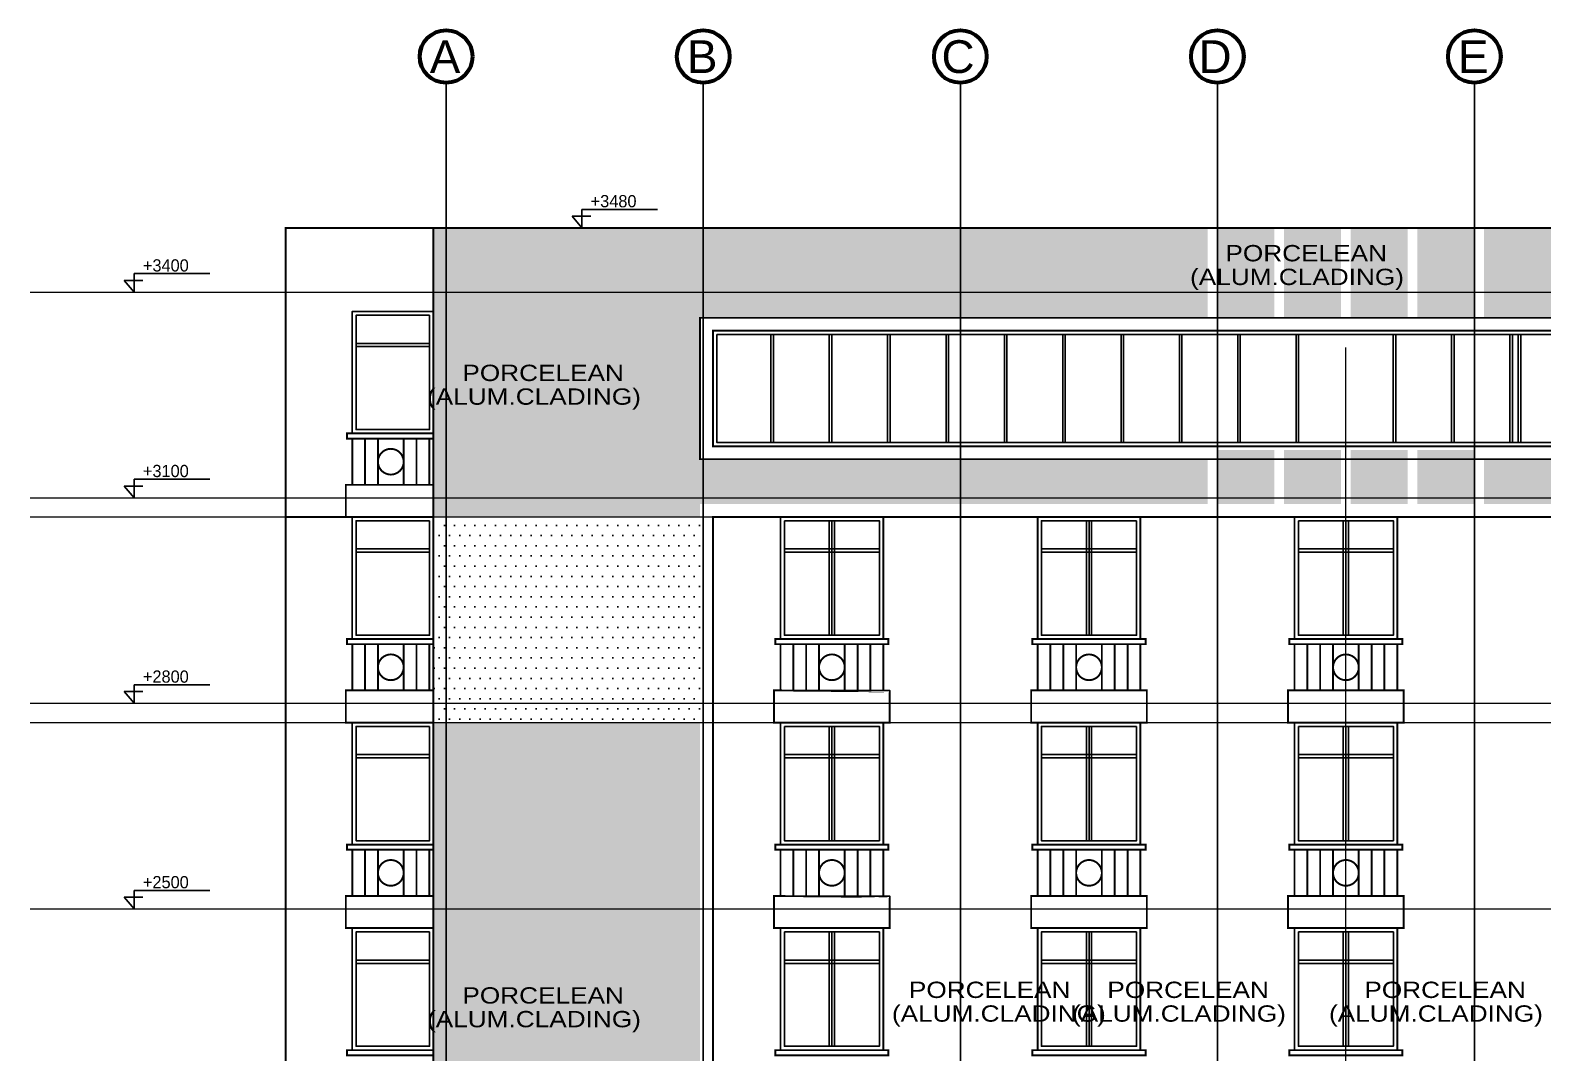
# Model space of a CAD drawing. Extents: x 250879 to 348495, y -51522 to -9360.
# Drawn here: x 292674 to 295028, y -27281 to -25689 of the extents above; entities that cross this region are included whole.
import ezdxf

# ---------------------------------------------------------------- set-up
doc = ezdxf.new("R2010")
doc.units = 0
for name, color, linetype, lineweight in [('A-text function', 30, 'CONTINUOUS', 20), ('midium elevation', 4, 'CONTINUOUS', 60), ('VIS', 8, 'CONTINUOUS', 18)]:
    doc.layers.add(name, color=color, linetype=linetype, lineweight=lineweight)
for name, color, linetype in [('AXIS', 1, 'CONTINUOUS'), ('CURTAIN', 150, 'CONTINUOUS'), ('DOOR', 4, 'CONTINUOUS'), ('TEXT', 3, 'CONTINUOUS'), ('WALL', 7, 'CONTINUOUS')]:
    doc.layers.add(name, color=color, linetype=linetype)
doc.styles.add('ARIAL', font='BOD_CR.TTF', dxfattribs={"width": 1.199999999999999})
doc.styles.get("Standard").update_dxf_attribs({"font": 'sanss___.ttf', "height": 15})

# ---------------------------------------------------------------- blocks, each defined once
blk = doc.blocks.new('LIME')
at = {"layer": 'DOOR'}
for p, q in [((244475.4061220339, -28849.0318954107), (244460.0096782324, -28830.9100626283)), ((244460.0096782324, -28830.9100626283), (244489.0221706819, -28830.9100626283)), ((244592.9828586852, -28820.29657904591), (244475.4061220339, -28820.29657904591)), ((244475.4061220339, -28820.29657904591), (244475.4061220339, -28849.0318954107))]:
    blk.add_line(p, q, dxfattribs=at)

msp = doc.modelspace()

# ---------------------------------------------------------------- hatches: boundary and pattern name
at = {"layer": 'WALL', "linetype": 'Continuous'}
h = msp.add_hatch(dxfattribs=at)
h.set_pattern_fill('DOTS', color=30, scale=10, style=0)
h.set_pattern_definition([(0, (-1179.68573405128, 5124.1621713735), (7.9375, 15.875), [0, -15.875])])
h.paths.add_polyline_path([(296121.2943735846, -25997.0077432081), (295721.2943735846, -25997.0077432081), (295721.2943735846, -26097.00774320809), (296121.2943735846, -26097.00774320809)])
h.paths.add_polyline_path([(296121.2943735846, -26097.0077432081), (295721.2943735847, -26097.0077432081), (295721.2943735847, -26417.0077432081), (296121.2943735847, -26417.0077432081)])
h.paths.add_polyline_path([(296136.2943735846, -26417.0077432081), (296121.2943735846, -26417.0077432081), (296121.2943735847, -26447.00774320812), (296136.2943735846, -26447.00774320843)])
h.paths.add_polyline_path([(296136.2943735846, -26097.0077432081), (296121.2943735847, -26097.00774320809), (296121.2943735847, -26417.0077432081), (296136.2943735846, -26417.00774320809)])
h.paths.add_polyline_path([(296136.2943735846, -25997.00774320809), (296121.2943735846, -25997.00774320811), (296121.2943735847, -26097.0077432081), (296136.2943735846, -26097.0077432081)])
h.paths.add_polyline_path([(295721.2943735846, -25997.0077432081), (295321.2943735846, -25997.0077432081), (295321.2943735846, -26097.00774320809), (295721.2943735846, -26097.00774320809)])
h.paths.add_polyline_path([(295321.2943735846, -25997.0077432081), (294936.2943735846, -25997.0077432081), (294936.2943735846, -26097.0077432081), (295321.2943735846, -26097.0077432081)])
h.paths.add_polyline_path([(294921.2943735845, -25997.0077432081), (294832.5032270182, -25997.0077432081), (294832.5032270182, -26097.0077432081), (294921.2943735845, -26097.00774320811)])
h.paths.add_polyline_path([(294817.5032270182, -25997.0077432081), (294728.7120804517, -25997.0077432081), (294728.7120804517, -26097.0077432081), (294817.5032270181, -26097.00774320811)])
h.paths.add_polyline_path([(294713.7120804515, -25997.0077432081), (294624.9209338852, -25997.00774320809), (294624.9209338852, -26097.00774320809), (294713.7120804515, -26097.00774320809)])
h.paths.add_polyline_path([(294609.920933885, -25997.0077432081), (294521.2943735846, -25997.00774320809), (294521.2943735846, -26097.00774320809), (294609.9209338851, -26097.0077432081)])
h.paths.add_polyline_path([(293300.9652010527, -25997.0077432081), (293300.9652010527, -26097.00774320809), (294506.1297873186, -26097.0077432081), (294506.1297873186, -25997.0077432081)])
h.paths.add_polyline_path([(293716.129787319, -26137.0077432081), (294506.1297873187, -26137.00774320809), (294506.1297873186, -26097.00774320809), (293300.9652010527, -26097.00774320809), (293300.9652010527, -26417.00774320809), (294506.1297873186, -26417.00774320811), (294506.1297873186, -26357.0077432081), (293716.129787319, -26357.0077432081)])
h.paths.add_polyline_path([(295721.2943735846, -26357.0077432081), (295321.2943735846, -26357.00774320811), (295321.2943735846, -26417.0077432081), (295721.2943735846, -26417.0077432081)])
h.paths.add_polyline_path([(295321.2943735845, -26137.00774320809), (295721.2943735847, -26137.00774320809), (295721.2943735846, -26097.00774320809), (295321.2943735846, -26097.00774320809)])
h.paths.add_polyline_path([(294936.2943735846, -26137.00774320809), (295321.2943735846, -26137.00774320809), (295321.2943735847, -26097.0077432081), (294936.2943735846, -26097.00774320809)])
h.paths.add_polyline_path([(294832.5032270182, -26137.00774320809), (294921.2943735844, -26137.00774320809), (294921.2943735845, -26097.00774320809), (294832.5032270182, -26097.0077432081)])
h.paths.add_polyline_path([(294728.7120804516, -26137.00774320809), (294817.5032270181, -26137.00774320809), (294817.5032270181, -26097.00774320809), (294728.7120804517, -26097.00774320809)])
h.paths.add_polyline_path([(294624.9209338852, -26137.00774320808), (294713.7120804515, -26137.00774320809), (294713.7120804515, -26097.00774320809), (294624.9209338852, -26097.00774320809)])
h.paths.add_polyline_path([(294521.2943735846, -26137.00774320809), (294609.920933885, -26137.00774320809), (294609.920933885, -26097.00774320809), (294521.2943735846, -26097.00774320809)])
h = msp.add_hatch(dxfattribs=at)
h.set_pattern_fill('DOTS', color=30, scale=10, style=0)
h.set_pattern_definition([(0, (0, 5124.1621713735), (7.9375, 15.875), [0, -15.875])])
h.paths.add_polyline_path([(294921.2943735846, -26342.61444396257), (294832.5032270182, -26342.61444396259), (294832.5032270182, -26417.00774320809), (294921.2943735845, -26417.00774320809)])
h.paths.add_polyline_path([(294817.5032270181, -26342.61444396259), (294728.7120804517, -26342.61444396262), (294728.7120804517, -26417.0077432081), (294817.5032270181, -26417.00774320809)])
h.paths.add_polyline_path([(294713.7120804515, -26342.61444396262), (294624.9209338852, -26342.61444396263), (294624.9209338852, -26417.00774320811), (294713.7120804515, -26417.00774320811)])
h.paths.add_polyline_path([(294609.920933885, -26342.61444396263), (294521.2943735847, -26342.61444396264), (294521.2943735846, -26417.0077432081), (294609.920933885, -26417.0077432081)])
h.paths.add_polyline_path([(296136.2943735846, -26417.0077432081), (295721.2943735846, -26417.0077432081), (295721.2943735846, -26447.00774320809), (295736.2943735844, -26447.00774320839), (296136.2943735847, -26447.00774320817)])
h.paths.add_polyline_path([(295321.2943735846, -26427.00774320811), (295721.2943735846, -26427.0077432081), (295721.2943735846, -26417.0077432081), (295321.2943735846, -26417.00774320811)])
h.paths.add_polyline_path([(294936.2943735846, -26427.00774320812), (295321.2943735846, -26427.00774320811), (295321.2943735846, -26417.00774320809), (294936.2943735846, -26417.0077432081)])
h.paths.add_polyline_path([(294832.5032270183, -26427.00774320811), (294921.2943735845, -26427.00774320811), (294921.2943735845, -26417.0077432081), (294832.5032270183, -26417.00774320811)])
h.paths.add_polyline_path([(294728.7120804517, -26427.00774320811), (294817.5032270181, -26427.00774320811), (294817.5032270181, -26417.0077432081), (294728.7120804517, -26417.00774320811)])
h.paths.add_polyline_path([(294624.9209338852, -26427.00774320811), (294713.7120804515, -26427.00774320811), (294713.7120804515, -26417.0077432081), (294624.9209338852, -26417.0077432081)])
h.paths.add_polyline_path([(294121.2943735846, -26427.00774320811), (294506.1297873186, -26427.0077432081), (294506.1297873186, -26417.0077432081), (294121.2943735846, -26417.0077432081)])
h.paths.add_polyline_path([(294521.2943735847, -26427.00774320811), (294609.9209338851, -26427.0077432081), (294609.9209338851, -26417.0077432081), (294521.2943735847, -26417.0077432081)])
h.paths.add_polyline_path([(293716.1297873185, -26427.0077432081), (294121.2943735846, -26427.0077432081), (294121.2943735846, -26417.0077432081), (293300.9652010527, -26417.0077432081), (293300.9652010527, -26447.00774320809), (293716.1297873185, -26447.00774320809)])
h.paths.add_polyline_path([(295321.2943735846, -26357.00774320811), (294936.2943735847, -26357.00774320811), (294936.2943735846, -26417.0077432081), (295321.2943735845, -26417.0077432081)])
h = msp.add_hatch(dxfattribs=at)
h.set_pattern_fill('DOTS', color=30, scale=10, style=0)
h.set_pattern_definition([(180.0000000012749, (589442.4241599266, 16957.98670393375), (-7.937500000353236, 15.87499999982338), [0, -15.875])])
h.paths.add_polyline_path([(293321.1297873078, -26447.00774323925), (293721.1297873079, -26447.00774323035), (293721.1297873143, -26737.00774323037), (293321.1297873142, -26737.00774323927)])
h.paths.add_polyline_path([(293306.1297873078, -26447.00774323959), (293321.1297873078, -26447.00774323925), (293321.1297873143, -26737.00774323927), (293306.1297873142, -26737.00774323961), (293306.1297873138, -26717.00774323946), (293299.9018464591, -26717.0077432396), (293299.9018464575, -26645.00774323946), (293306.1297873122, -26645.00774323933), (293306.129787312, -26637.00774323932)])
h.paths.add_polyline_path([(293306.1297873143, -26737.0077432396), (293321.1297873143, -26737.00774323926), (293321.129787315, -26767.00774323927), (293306.129787315, -26767.00774323961)])
h.paths.add_polyline_path([(293321.1297873142, -26737.00774323927), (293721.1297873143, -26737.00774323037), (293721.129787315, -26767.00774323037), (293321.129787315, -26767.00774323926)])
h = msp.add_hatch(dxfattribs=at)
h.set_pattern_fill('DOTS', color=30, scale=10, style=0)
h.set_pattern_definition([(0, (61674.04893991142, 6740.545557000034), (7.9375, 15.875), [0, -15.875])])
h.paths.add_polyline_path([(293716.1297873185, -28597.0077432081), (293716.1297873185, -26767.00774320811), (293300.9652010527, -26767.00774320811), (293300.9652010527, -29007.00774320811), (296136.2943735846, -29007.00774320811), (296136.2943735846, -26767.00774320811), (295726.2943735846, -26767.00774320811), (295726.2943735846, -28597.00774320811)])
h.paths.add_polyline_path([(293716.129787319, -28917.00774320811), (293716.129787319, -28697.00774320811), (295726.2943735846, -28697.0077432081), (295726.2943735846, -28917.00774320811)])

# ---------------------------------------------------------------- linework, layer by layer
at = {"layer": 'AXIS'}
for p, q in [((293320.9652010526, -29935.19605087265), (293320.9652010527, -25772.9677088031)), ((293721.1297873186, -29935.19605087265), (293721.1297873186, -25772.9677088031)), ((294121.2943735846, -29935.19605087265), (294121.2943735846, -25772.9677088031)), ((294521.2943735846, -29935.19605087265), (294521.2943735846, -25771.29550556391)), ((294921.2943735846, -29935.19605087265), (294921.2943735846, -25772.9677088031))]:
    msp.add_line(p, q, dxfattribs=at)
at = {"layer": 'CURTAIN', "linetype": 'Continuous'}
for p, q in [((293826.4063359579, -26163.00774320809), (293826.4063359579, -26331.0077432081)), ((293830.4063359579, -26163.00774320809), (293830.4063359579, -26331.0077432081)), ((293917.2120804517, -26163.00774320809), (293917.2120804517, -26331.0077432081)), ((293921.2120804517, -26163.00774320809), (293921.2120804517, -26331.0077432081)), ((294008.0178249453, -26163.00774320809), (294008.0178249453, -26331.0077432081)), ((294012.0178249453, -26163.00774320809), (294012.0178249453, -26331.0077432081)), ((294098.823569439, -26163.00774320809), (294098.823569439, -26331.0077432081)), ((294102.823569439, -26163.00774320809), (294102.823569439, -26331.0077432081)), ((294189.6293139326, -26163.00774320809), (294189.6293139326, -26331.0077432081)), ((294193.6293139326, -26163.00774320809), (294193.6293139326, -26331.0077432081)), ((294280.4350584263, -26163.00774320809), (294280.4350584263, -26331.0077432081)), ((294284.4350584263, -26163.00774320809), (294284.4350584263, -26331.0077432081)), ((294371.24080292, -26163.00774320809), (294371.24080292, -26331.0077432081)), ((294375.24080292, -26163.00774320809), (294375.24080292, -26331.0077432081)), ((294462.0465474137, -26163.00774320809), (294462.0465474137, -26331.0077432081)), ((294466.0465474137, -26163.00774320809), (294466.0465474137, -26331.0077432081)), ((294552.8522919073, -26163.00774320809), (294552.8522919073, -26331.0077432081)), ((294556.8522919073, -26163.00774320809), (294556.8522919073, -26331.0077432081)), ((294643.658036401, -26163.00774320809), (294643.658036401, -26331.0077432081)), ((294647.658036401, -26163.00774320809), (294647.658036401, -26331.0077432081)), ((294794.7661245023, -26163.00774320809), (294794.7661245023, -26331.0077432081)), ((294798.7661245023, -26163.00774320809), (294798.7661245023, -26331.0077432081)), ((294885.571868996, -26163.00774320809), (294885.571868996, -26331.0077432081)), ((294889.571868996, -26163.00774320809), (294889.571868996, -26331.0077432081)), ((294976.3776134896, -26163.00774320809), (294976.3776134896, -26331.0077432081)), ((294980.3776134896, -26163.00774320809), (294980.3776134896, -26331.0077432081)), ((294989.3630155624, -26163.00774320809), (294989.3630155624, -26331.0077432081)), ((294993.3630155624, -26163.00774320809), (294993.3630155624, -26331.0077432081)), ((293180.7372601978, -26176.85035089016), (293294.9652010524, -26176.85035089013)), ((293180.7372601978, -26181.85035089016), (293294.9652010524, -26181.85035089013)), ((293917.2120804513, -26453.0077432084), (293917.2120804514, -26631.00774320798)), ((293921.2120804513, -26453.0077432084), (293921.2120804514, -26631.00774320798)), ((293925.2120804513, -26453.0077432084), (293925.2120804514, -26631.00774320798)), ((294317.3766667176, -26453.00774320836), (294317.3766667176, -26631.00774320794)), ((294321.3766667176, -26453.00774320836), (294321.3766667176, -26631.00774320794)), ((294325.3766667176, -26453.00774320836), (294325.3766667176, -26631.00774320794)), ((294717.2120804518, -26453.00774320836), (294717.2120804518, -26631.00774320794)), ((294721.2120804518, -26453.00774320836), (294721.2120804518, -26631.00774320794)), ((294725.2120804518, -26453.00774320836), (294725.2120804518, -26631.00774320794)), ((293180.7372601978, -26496.85035089045), (293294.9652010524, -26496.85035089043)), ((293180.7372601978, -26501.85035089045), (293294.9652010524, -26501.85035089043)), ((293995.2120804513, -26496.85035089016), (293847.2120804513, -26496.85035089018)), ((293995.2120804513, -26501.85035089016), (293847.2120804513, -26501.85035089018)), ((294247.3766667176, -26496.85035089013), (294395.3766667176, -26496.85035089013)), ((294247.3766667176, -26501.85035089013), (294395.3766667176, -26501.85035089013)), ((294795.2120804518, -26496.85035089013), (294647.2120804518, -26496.85035089013)), ((294795.2120804518, -26501.85035089013), (294647.2120804518, -26501.85035089013)), ((293917.2120804513, -26773.0077432084), (293917.2120804514, -26951.00774320798)), ((293921.2120804513, -26773.0077432084), (293921.2120804514, -26951.00774320798)), ((293925.2120804513, -26773.0077432084), (293925.2120804514, -26951.00774320798)), ((294317.3766667176, -26773.00774320836), (294317.3766667176, -26951.00774320794)), ((294321.3766667176, -26773.00774320836), (294321.3766667176, -26951.00774320794)), ((294325.3766667176, -26773.00774320836), (294325.3766667176, -26951.00774320794)), ((294717.2120804518, -26773.00774320836), (294717.2120804518, -26951.00774320794)), ((294721.2120804518, -26773.00774320836), (294721.2120804518, -26951.00774320794)), ((294725.2120804518, -26773.00774320836), (294725.2120804518, -26951.00774320794)), ((293180.7372601978, -26816.85035089045), (293294.9652010524, -26816.85035089043)), ((293180.7372601978, -26821.85035089045), (293294.9652010524, -26821.85035089043)), ((293995.2120804513, -26816.85035089016), (293847.2120804513, -26816.85035089018)), ((293995.2120804513, -26821.85035089016), (293847.2120804513, -26821.85035089018)), ((294247.3766667176, -26816.85035089013), (294395.3766667176, -26816.85035089013)), ((294247.3766667176, -26821.85035089013), (294395.3766667176, -26821.85035089013)), ((294795.2120804518, -26816.85035089013), (294647.2120804518, -26816.85035089013)), ((294795.2120804518, -26821.85035089013), (294647.2120804518, -26821.85035089013)), ((293917.2120804514, -27093.0077432084), (293917.2120804514, -27271.00774320798)), ((293921.2120804514, -27093.0077432084), (293921.2120804514, -27271.00774320798)), ((293925.2120804514, -27093.0077432084), (293925.2120804514, -27271.00774320798)), ((294317.3766667176, -27093.00774320836), (294317.3766667176, -27271.00774320794)), ((294321.3766667176, -27093.00774320836), (294321.3766667176, -27271.00774320794)), ((294325.3766667176, -27093.00774320836), (294325.3766667176, -27271.00774320794)), ((294717.2120804518, -27093.00774320836), (294717.2120804518, -27271.00774320794)), ((294721.2120804518, -27093.00774320836), (294721.2120804518, -27271.00774320794)), ((294725.2120804518, -27093.00774320836), (294725.2120804518, -27271.00774320794)), ((293180.7372601979, -27136.85035089045), (293294.9652010525, -27136.85035089043)), ((293995.2120804514, -27136.85035089016), (293847.2120804514, -27136.85035089018)), ((294247.3766667176, -27136.85035089013), (294395.3766667176, -27136.85035089013)), ((294795.2120804518, -27136.85035089013), (294647.2120804518, -27136.85035089013)), ((293180.7372601979, -27141.85035089045), (293294.9652010525, -27141.85035089043)), ((293995.2120804514, -27141.85035089016), (293847.2120804514, -27141.85035089018)), ((294247.3766667176, -27141.85035089013), (294395.3766667176, -27141.85035089013)), ((294795.2120804518, -27141.85035089013), (294647.2120804518, -27141.85035089013))]:
    msp.add_line(p, q, dxfattribs=at)
for points in [[(293294.9652010524, -26133.00774320836), (293180.7372601977, -26133.00774320839), (293180.7372601978, -26311.00774320785), (293294.9652010524, -26311.00774320782)], [(293742.129787319, -26163.00774320809), (295700.2943735847, -26163.00774320809), (295700.2943735847, -26331.0077432081), (293742.129787319, -26331.0077432081)], [(293294.9652010524, -26453.00774320865), (293180.7372601978, -26453.00774320868), (293180.7372601978, -26631.00774320815), (293294.9652010525, -26631.00774320812)], [(293847.2120804513, -26453.00774320841), (293995.2120804513, -26453.00774320839), (293995.2120804514, -26631.00774320796), (293847.2120804514, -26631.00774320799)], [(294395.3766667176, -26453.00774320836), (294247.3766667176, -26453.00774320836), (294247.3766667176, -26631.00774320794), (294395.3766667176, -26631.00774320794)], [(294647.2120804518, -26453.00774320836), (294795.2120804518, -26453.00774320836), (294795.2120804518, -26631.00774320794), (294647.2120804518, -26631.00774320794)], [(293294.9652010524, -26773.00774320865), (293180.7372601978, -26773.00774320868), (293180.7372601978, -26951.00774320815), (293294.9652010525, -26951.00774320812)], [(293847.2120804513, -26773.00774320841), (293995.2120804513, -26773.00774320839), (293995.2120804514, -26951.00774320796), (293847.2120804514, -26951.00774320799)], [(294395.3766667176, -26773.00774320836), (294247.3766667176, -26773.00774320836), (294247.3766667176, -26951.00774320794), (294395.3766667176, -26951.00774320794)], [(294647.2120804518, -26773.00774320836), (294795.2120804518, -26773.00774320836), (294795.2120804518, -26951.00774320794), (294647.2120804518, -26951.00774320794)], [(293294.9652010525, -27093.00774320865), (293180.7372601979, -27093.00774320868), (293180.7372601979, -27271.00774320815), (293294.9652010525, -27271.00774320812)], [(293847.2120804514, -27093.00774320841), (293995.2120804514, -27093.00774320839), (293995.2120804514, -27271.00774320796), (293847.2120804514, -27271.00774320799)], [(294395.3766667176, -27093.00774320836), (294247.3766667176, -27093.00774320836), (294247.3766667176, -27271.00774320794), (294395.3766667176, -27271.00774320794)], [(294647.2120804518, -27093.00774320836), (294795.2120804518, -27093.00774320836), (294795.2120804518, -27271.00774320794), (294647.2120804518, -27271.00774320794)]]:
    msp.add_lwpolyline(points, close=True, dxfattribs=at)
at = {"layer": 'midium elevation', "color": 6, "linetype": 'ByBlock', "ltscale": 3}
for centre in [(293320.7936507204, -25730.34267814199), (293320.8148857792, -25730.34259469491), (293720.9582369864, -25730.34267814203), (293720.9794720451, -25730.34259469495), (294121.1228232523, -25730.34267814201), (294121.1440583111, -25730.34259469492), (294521.1228232523, -25730.34267814201), (294521.1440583111, -25730.34259469493), (294921.1228232523, -25730.34267814202), (294921.1440583111, -25730.34259469494)]:
    msp.add_circle(centre, 40.95342626565252, dxfattribs=at)
at = {"layer": 'VIS', "ltscale": 0.0001}
for p, q in [((292673.5602599984, -26097.00774320811), (296881.6824082, -26097.00774320811)), ((292673.5602599984, -26097.00774320809), (296881.6824082, -26097.00774320809)), ((294721.2120804517, -30072.58538391389), (294721.2120804517, -26183.10463012286)), ((292673.5602599984, -26417.00774320811), (296901.1543783587, -26417.00774320811)), ((292673.5602599984, -26417.0077432081), (296901.1543783587, -26417.0077432081)), ((292673.5602599984, -26447.00774320811), (296901.1543783587, -26447.00774320811)), ((292673.5602599984, -26737.00774320811), (296881.6824082, -26737.00774320811)), ((292673.5602599984, -26767.00774320812), (296901.1543783587, -26767.00774320812)), ((292673.5602599984, -27057.00774320811), (296881.6824082, -27057.00774320811))]:
    msp.add_line(p, q, dxfattribs=at)
at = {"layer": 'WALL', "linetype": 'Continuous'}
for p, q in [((293300.9652010524, -26127.00774320836), (293174.7372601977, -26127.00774320839)), ((293300.9652010525, -26767.00774320865), (293174.7372601978, -26767.00774320868)), ((293300.9652010525, -27087.00774320865), (293174.7372601978, -27087.00774320868))]:
    msp.add_line(p, q, dxfattribs=at)
at = {"layer": 'WALL', "linetype": 'Continuous', "const_width": 3}
for points in [[(296136.2943735846, -25997.0077432081), (293070.9652010514, -25997.00774320811), (293070.9652010514, -26227.0077432081)], [(293070.9652010514, -29047.00774320805), (293070.9652010514, -25997.0077432081), (296136.2943735846, -25997.0077432081)], [(293300.9652010532, -29047.00774320836), (293300.9652010527, -25997.0077432081)], [(293300.9652010527, -25997.0077432081), (294506.1297873187, -25997.0077432081)], [(293300.9652010527, -25997.0077432081), (294506.1297873187, -25997.0077432081)], [(293300.9652010527, -26447.00774320809), (293070.9652010514, -26447.00774320809), (293070.9652010514, -26127.00774320809)], [(295706.2943735846, -26337.0077432081), (295706.2943735846, -26337.0077432081), (293736.129787319, -26337.0077432081), (293736.129787319, -26157.00774320809), (295706.2943735846, -26157.00774320809), (295706.2943735846, -26337.0077432081)], [(295706.2943735847, -26157.00774320809), (295706.2943735847, -26157.00774320809), (293736.129787319, -26157.00774320809)], [(295706.2943735847, -26337.0077432081), (295706.2943735847, -26337.0077432081), (293736.129787319, -26337.0077432081), (293736.129787319, -26157.00774320809), (295706.2943735847, -26157.00774320809), (295706.2943735847, -26337.0077432081)], [(293174.7372601978, -26317.00774320785), (293300.9652010524, -26317.00774320782)], [(293174.7372601979, -26325.00774320785), (293174.7372601979, -26397.00774320786)], [(293174.7372601979, -26397.00774320785), (293174.7372601979, -26325.00774320785)], [(293174.7372601978, -26325.00774320785), (293174.7372601978, -26397.00774320785)], [(293174.7372601978, -26325.00774320785), (293174.7372601978, -26397.00774320785)], [(293174.7372601978, -26325.00774320785), (293300.9652010524, -26325.00774320782)], [(293174.7372601967, -26447.00774320805), (293164.7372601967, -26447.00774320805), (293164.7372601967, -26397.00774320786), (293300.9652010524, -26397.00774320796)], [(293174.7372601967, -26447.00774320804), (293164.7372601967, -26447.00774320804), (293164.7372601967, -26397.00774320785), (293300.9652010524, -26397.00774320796)], [(293300.9652010524, -26447.00774320808), (293164.7372601967, -26447.00774320811)], [(293300.9652010524, -26447.00774320807), (293164.7372601967, -26447.0077432081)], [(293736.1297873185, -26447.00774320811), (295706.2943735846, -26447.00774320809), (295706.2943735846, -28577.00774320811), (293736.129787319, -28577.00774320871), (293736.1297873185, -26447.00774320811)], [(295706.2943735846, -26447.00774320811), (293736.1297873185, -26447.0077432081)], [(293736.1297873185, -26447.00774320811), (295706.2943735846, -26447.00774320811), (295706.2943735846, -28577.00774320811), (293736.1297873185, -28577.00774320811), (293736.1297873185, -26447.00774320811)], [(293841.2120804513, -26447.00774320841), (293841.2120804514, -26637.00774320799)], [(294001.2120804513, -26447.00774320833), (294001.2120804514, -26637.00774320796)], [(294241.3766667176, -26447.00774320831), (294241.3766667176, -26637.00774320794)], [(294401.3766667176, -26447.00774320836), (294401.3766667176, -26637.00774320794)], [(294641.2120804518, -26447.00774320836), (294641.2120804518, -26637.00774320794)], [(294801.2120804518, -26447.00774320831), (294801.2120804518, -26637.00774320794)], [(293174.7372601978, -26637.00774320815), (293300.9652010525, -26637.00774320812)], [(293174.7372601979, -26645.00774320815), (293174.7372601979, -26717.00774320816)], [(293174.7372601979, -26717.00774320815), (293174.7372601979, -26645.00774320815)], [(293174.7372601978, -26645.00774320815), (293174.7372601978, -26717.00774320815)], [(293174.7372601978, -26645.00774320815), (293174.7372601978, -26717.00774320815)], [(293174.7372601978, -26645.00774320815), (293300.9652010525, -26645.00774320812)], [(294001.2120804514, -26637.00774320814), (293841.2120804514, -26637.00774320817)], [(294001.2120804514, -26637.00774320796), (293841.2120804514, -26637.00774320799)], [(293841.2120804514, -26645.00774320817), (293841.2120804514, -26717.00774320833)], [(293841.2120804514, -26645.00774320817), (293841.2120804514, -26717.00774320833)], [(294001.2120804514, -26645.00774320814), (293841.2120804514, -26645.00774320817)], [(294001.2120804514, -26645.00774320814), (294001.2120804514, -26717.00774320815)], [(294001.2120804514, -26645.00774320814), (294001.2120804514, -26717.00774320815)], [(294241.3766667176, -26637.00774320812), (294401.3766667176, -26637.00774320812)], [(294241.3766667175, -26637.00774320793), (294401.3766667175, -26637.00774320793)], [(294241.3766667176, -26645.00774320812), (294241.3766667176, -26717.00774320812)], [(294241.3766667176, -26645.00774320812), (294241.3766667176, -26717.00774320812)], [(294241.3766667176, -26645.00774320812), (294401.3766667176, -26645.00774320812)], [(294401.3766667176, -26645.00774320812), (294401.3766667176, -26717.00774320828)], [(294401.3766667176, -26645.00774320812), (294401.3766667176, -26717.00774320828)], [(294801.2120804518, -26637.00774320812), (294641.2120804518, -26637.00774320812)], [(294801.2120804519, -26637.00774320793), (294641.2120804519, -26637.00774320793)], [(294641.2120804518, -26645.00774320812), (294641.2120804518, -26717.00774320828)], [(294641.2120804518, -26645.00774320812), (294641.2120804518, -26717.00774320828)], [(294801.2120804518, -26645.00774320812), (294641.2120804518, -26645.00774320812)], [(294801.2120804518, -26645.00774320812), (294801.2120804518, -26717.00774320812)], [(294801.2120804518, -26645.00774320812), (294801.2120804518, -26717.00774320812)], [(293174.7372601967, -26767.00774320834), (293164.7372601967, -26767.00774320834), (293164.7372601967, -26717.00774320815), (293300.9652010525, -26717.00774320825)], [(294001.2120804526, -26767.00774320833), (294011.2120804526, -26767.00774320833), (294011.2120804525, -26717.00774320814), (293841.2120804514, -26717.00774320833), (293831.2120804514, -26717.00774320833), (293831.2120804514, -26767.00774320841), (294011.2120804526, -26767.00774320839)], [(294241.3766667164, -26767.00774320831), (294231.3766667164, -26767.00774320831), (294231.3766667164, -26717.00774320812), (294401.3766667176, -26717.00774320828), (294411.3766667176, -26717.00774320828), (294411.3766667176, -26767.00774320836), (294231.3766667164, -26767.00774320836)], [(294801.2120804529, -26767.00774320831), (294811.2120804529, -26767.00774320831), (294811.2120804529, -26717.00774320812), (294641.2120804518, -26717.00774320828), (294631.2120804518, -26717.00774320828), (294631.2120804518, -26767.00774320836), (294811.2120804529, -26767.00774320836)], [(296136.2943735846, -26737.00774320811), (296136.2943735846, -29047.00774320811), (293300.9652010527, -29047.00774320811), (293300.9652010527, -26737.00774320811)], [(293300.9652010525, -26767.00774320837), (293164.7372601967, -26767.0077432084)], [(293841.2120804513, -26767.00774320841), (293841.2120804514, -26957.00774320799)], [(294001.2120804513, -26767.00774320833), (294001.2120804514, -26957.00774320796)], [(294241.3766667176, -26767.00774320831), (294241.3766667176, -26957.00774320794)], [(294401.3766667176, -26767.00774320836), (294401.3766667176, -26957.00774320794)], [(294641.2120804518, -26767.00774320836), (294641.2120804518, -26957.00774320794)], [(294801.2120804518, -26767.00774320831), (294801.2120804518, -26957.00774320794)], [(293174.7372601978, -26957.00774320815), (293300.9652010525, -26957.00774320812)], [(293174.7372601979, -26965.00774320815), (293174.7372601979, -27037.00774320816)], [(293174.7372601979, -27037.00774320815), (293174.7372601979, -26965.00774320815)], [(293174.7372601978, -26965.00774320815), (293174.7372601978, -27037.00774320815)], [(293174.7372601978, -26965.00774320815), (293174.7372601978, -27037.00774320815)], [(293174.7372601978, -26965.00774320815), (293300.9652010525, -26965.00774320812)], [(294001.2120804514, -26957.00774320814), (293841.2120804514, -26957.00774320817)], [(294001.2120804514, -26957.00774320796), (293841.2120804514, -26957.00774320799)], [(293841.2120804514, -26965.00774320817), (293841.2120804514, -27037.00774320833)], [(293841.2120804514, -26965.00774320817), (293841.2120804514, -27037.00774320833)], [(294001.2120804514, -26965.00774320814), (293841.2120804514, -26965.00774320817)], [(294001.2120804514, -26965.00774320814), (294001.2120804514, -27037.00774320815)], [(294001.2120804514, -26965.00774320814), (294001.2120804514, -27037.00774320815)], [(294241.3766667176, -26957.00774320812), (294401.3766667176, -26957.00774320812)], [(294241.3766667175, -26957.00774320793), (294401.3766667175, -26957.00774320793)], [(294241.3766667176, -26965.00774320812), (294241.3766667176, -27037.00774320812)], [(294241.3766667176, -26965.00774320812), (294241.3766667176, -27037.00774320812)], [(294241.3766667176, -26965.00774320812), (294401.3766667176, -26965.00774320812)], [(294401.3766667176, -26965.00774320812), (294401.3766667176, -27037.00774320828)], [(294401.3766667176, -26965.00774320812), (294401.3766667176, -27037.00774320828)], [(294801.2120804518, -26957.00774320812), (294641.2120804518, -26957.00774320812)], [(294801.2120804519, -26957.00774320793), (294641.2120804519, -26957.00774320793)], [(294641.2120804518, -26965.00774320812), (294641.2120804518, -27037.00774320828)], [(294641.2120804518, -26965.00774320812), (294641.2120804518, -27037.00774320828)], [(294801.2120804518, -26965.00774320812), (294641.2120804518, -26965.00774320812)], [(294801.2120804518, -26965.00774320812), (294801.2120804518, -27037.00774320812)], [(294801.2120804518, -26965.00774320812), (294801.2120804518, -27037.00774320812)], [(293174.7372601967, -27087.00774320834), (293164.7372601967, -27087.00774320834), (293164.7372601967, -27037.00774320815), (293300.9652010525, -27037.00774320825)], [(294001.2120804526, -27087.00774320833), (294011.2120804526, -27087.00774320833), (294011.2120804525, -27037.00774320814), (293841.2120804514, -27037.00774320833), (293831.2120804514, -27037.00774320833), (293831.2120804514, -27087.00774320841), (294011.2120804526, -27087.00774320839)], [(294241.3766667164, -27087.00774320831), (294231.3766667164, -27087.00774320831), (294231.3766667164, -27037.00774320812), (294401.3766667176, -27037.00774320828), (294411.3766667176, -27037.00774320828), (294411.3766667176, -27087.00774320836), (294231.3766667164, -27087.00774320836)], [(294801.2120804529, -27087.00774320831), (294811.2120804529, -27087.00774320831), (294811.2120804529, -27037.00774320812), (294641.2120804518, -27037.00774320828), (294631.2120804518, -27037.00774320828), (294631.2120804518, -27087.00774320836), (294811.2120804529, -27087.00774320836)], [(293300.9652010525, -27087.00774320837), (293164.7372601967, -27087.0077432084)], [(293841.2120804514, -27087.00774320841), (293841.2120804514, -27277.00774320799)], [(294001.2120804514, -27087.00774320833), (294001.2120804514, -27277.00774320796)], [(294241.3766667176, -27087.00774320831), (294241.3766667176, -27277.00774320794)], [(294401.3766667176, -27087.00774320836), (294401.3766667176, -27277.00774320794)], [(294641.2120804518, -27087.00774320836), (294641.2120804518, -27277.00774320794)], [(294801.2120804518, -27087.00774320831), (294801.2120804518, -27277.00774320794)], [(293174.7372601979, -27277.00774320815), (293300.9652010525, -27277.00774320812)], [(294001.2120804514, -27277.00774320814), (293841.2120804514, -27277.00774320817)], [(294001.2120804515, -27277.00774320796), (293841.2120804515, -27277.00774320799)], [(294241.3766667176, -27277.00774320812), (294401.3766667176, -27277.00774320812)], [(294241.3766667175, -27277.00774320793), (294401.3766667175, -27277.00774320793)], [(294801.2120804518, -27277.00774320812), (294641.2120804518, -27277.00774320812)], [(294801.2120804519, -27277.00774320793), (294641.2120804519, -27277.00774320793)]]:
    msp.add_lwpolyline(points, dxfattribs=at)
at = {"layer": 'WALL', "linetype": 'Continuous'}
for points in [[(293300.9652010527, -25997.0077432081), (296136.2943735846, -25997.0077432081), (296136.2943735846, -29047.00774320811), (293300.9652010527, -29047.00774320811)], [(293300.9652010524, -26127.00774320836), (293174.7372601977, -26127.00774320839), (293174.7372601978, -26317.00774320785), (293300.9652010524, -26317.00774320782)], [(295726.2943735847, -26137.00774320809), (293716.129787319, -26137.00774320809), (293716.129787319, -26357.0077432081), (295726.2943735847, -26357.0077432081)], [(293736.129787319, -26157.00774320809), (295706.2943735847, -26157.00774320809), (295706.2943735847, -26337.0077432081), (293736.129787319, -26337.0077432081)], [(293166.7372601978, -26317.00774320785), (293300.9652010524, -26317.00774320782), (293300.9652010524, -26325.00774320782), (293166.7372601978, -26325.00774320785)], [(293300.9652010524, -26397.00774320796), (293164.7372601967, -26397.00774320799), (293164.7372601967, -26447.00774320805), (293300.9652010524, -26447.00774320802)], [(293300.9652010524, -26397.00774320796), (293164.7372601967, -26397.00774320799), (293164.7372601967, -26447.00774320804), (293300.9652010524, -26447.00774320801)], [(293300.9652010524, -26447.00774320865), (293174.7372601978, -26447.00774320868), (293174.7372601978, -26637.00774320815), (293300.9652010525, -26637.00774320812)], [(293736.1297873185, -26447.00774320809), (295706.2943735846, -26447.00774320809), (295706.2943735846, -28577.00774320811), (293736.1297873185, -28577.00774320811)], [(295706.2943735846, -28577.00774320811), (293736.1297873185, -28577.00774320811), (293736.1297873185, -26447.00774320811), (295706.2943735846, -26447.00774320811)], [(293841.2120804513, -26447.00774320841), (294001.2120804513, -26447.00774320839), (294001.2120804514, -26637.00774320796), (293841.2120804514, -26637.00774320799)], [(294401.3766667176, -26447.00774320836), (294241.3766667176, -26447.00774320836), (294241.3766667176, -26637.00774320794), (294401.3766667176, -26637.00774320794)], [(294641.2120804518, -26447.00774320836), (294801.2120804518, -26447.00774320836), (294801.2120804518, -26637.00774320794), (294641.2120804518, -26637.00774320794)], [(293166.7372601978, -26637.00774320815), (293300.9652010525, -26637.00774320812), (293300.9652010525, -26645.00774320812), (293166.7372601978, -26645.00774320815)], [(293300.9652010525, -26717.00774320825), (293164.7372601967, -26717.00774320828), (293164.7372601967, -26767.00774320834), (293300.9652010525, -26767.00774320831)], [(293831.2120804514, -26717.00774320833), (294011.2120804525, -26717.0077432083), (294011.2120804526, -26767.00774320833), (293831.2120804514, -26767.00774320836)], [(294411.3766667176, -26717.00774320828), (294231.3766667164, -26717.00774320828), (294231.3766667164, -26767.00774320831), (294411.3766667176, -26767.00774320831)], [(294631.2120804518, -26717.00774320828), (294811.2120804529, -26717.00774320828), (294811.2120804529, -26767.00774320831), (294631.2120804518, -26767.00774320831)], [(293300.9652010524, -26767.00774320865), (293174.7372601978, -26767.00774320868), (293174.7372601978, -26957.00774320815), (293300.9652010525, -26957.00774320812)], [(293841.2120804513, -26767.00774320841), (294001.2120804513, -26767.00774320839), (294001.2120804514, -26957.00774320796), (293841.2120804514, -26957.00774320799)], [(294401.3766667176, -26767.00774320836), (294241.3766667176, -26767.00774320836), (294241.3766667176, -26957.00774320794), (294401.3766667176, -26957.00774320794)], [(294641.2120804518, -26767.00774320836), (294801.2120804518, -26767.00774320836), (294801.2120804518, -26957.00774320794), (294641.2120804518, -26957.00774320794)], [(293166.7372601978, -26957.00774320815), (293300.9652010525, -26957.00774320812), (293300.9652010525, -26965.00774320812), (293166.7372601978, -26965.00774320815)], [(293300.9652010525, -27037.00774320825), (293164.7372601967, -27037.00774320828), (293164.7372601967, -27087.00774320834), (293300.9652010525, -27087.00774320831)], [(293831.2120804514, -27037.00774320833), (294011.2120804525, -27037.0077432083), (294011.2120804526, -27087.00774320833), (293831.2120804514, -27087.00774320836)], [(294411.3766667176, -27037.00774320828), (294231.3766667164, -27037.00774320828), (294231.3766667164, -27087.00774320831), (294411.3766667176, -27087.00774320831)], [(294631.2120804518, -27037.00774320828), (294811.2120804529, -27037.00774320828), (294811.2120804529, -27087.00774320831), (294631.2120804518, -27087.00774320831)], [(293300.9652010525, -27087.00774320865), (293174.7372601978, -27087.00774320868), (293174.7372601979, -27277.00774320815), (293300.9652010525, -27277.00774320812)], [(293841.2120804514, -27087.00774320841), (294001.2120804514, -27087.00774320839), (294001.2120804514, -27277.00774320796), (293841.2120804514, -27277.00774320799)], [(294401.3766667176, -27087.00774320836), (294241.3766667176, -27087.00774320836), (294241.3766667176, -27277.00774320794), (294401.3766667176, -27277.00774320794)], [(294641.2120804518, -27087.00774320836), (294801.2120804518, -27087.00774320836), (294801.2120804518, -27277.00774320794), (294641.2120804518, -27277.00774320794)], [(293166.7372601979, -27277.00774320815), (293300.9652010525, -27277.00774320812), (293300.9652010525, -27285.00774320812), (293166.7372601979, -27285.00774320815)]]:
    msp.add_lwpolyline(points, close=True, dxfattribs=at)
at = {"layer": 'WALL', "linetype": 'Continuous', "const_width": 3}
msp.add_lwpolyline([(295726.2943735847, -26357.0077432081), (293716.129787319, -26357.0077432081), (293716.129787319, -26137.00774320809), (295726.2943735847, -26137.00774320809)], close=True, dxfattribs=at)
at = {"layer": 'WALL', "color": 30, "linetype": 'Continuous', "const_width": 3}
for points in [[(293174.7372601978, -26317.00774320785), (293166.7372601978, -26317.00774320785), (293166.7372601978, -26325.00774320785), (293300.9652010524, -26325.00774320782)], [(293300.9652010524, -26317.00774320782), (293166.7372601978, -26317.00774320785)], [(293174.7372601978, -26397.00774320785), (293174.7372601978, -26325.00774320785)], [(293194.7372601978, -26325.00774320784), (293194.7372601978, -26397.00774320789)], [(293214.7372601978, -26325.00774320784), (293214.7372601978, -26397.00774320789)], [(293214.7372601978, -26325.00774320784), (293214.7372601978, -26397.00774320789)], [(293254.7372601978, -26325.00774320783), (293254.7372601978, -26397.00774320788)], [(293274.7372601978, -26325.00774320783), (293274.7372601978, -26397.00774320788)], [(293294.7372601978, -26325.00774320782), (293294.7372601978, -26397.00774320787)], [(293174.7372601978, -26637.00774320815), (293166.7372601978, -26637.00774320815), (293166.7372601978, -26645.00774320815), (293300.9652010525, -26645.00774320812)], [(293300.9652010525, -26637.00774320812), (293166.7372601978, -26637.00774320815)], [(293174.7372601978, -26717.00774320815), (293174.7372601978, -26645.00774320815)], [(293194.7372601978, -26645.00774320814), (293194.7372601978, -26717.00774320819)], [(293214.7372601978, -26645.00774320814), (293214.7372601978, -26717.00774320819)], [(293214.7372601978, -26645.00774320814), (293214.7372601978, -26717.00774320819)], [(293254.7372601978, -26645.00774320813), (293254.7372601978, -26717.00774320818)], [(293274.7372601978, -26645.00774320812), (293274.7372601978, -26717.00774320817)], [(293294.7372601978, -26645.00774320812), (293294.7372601978, -26717.00774320817)], [(294001.2120804514, -26637.00774320814), (294009.2120804514, -26637.00774320814), (294009.2120804514, -26645.00774320814), (293841.2120804514, -26645.00774320817), (293833.2120804514, -26645.00774320817), (293833.2120804514, -26637.00774320817), (294009.2120804514, -26637.00774320814)], [(293841.2120804514, -26645.00774320817), (293841.2120804514, -26717.00774320822)], [(293861.2120804514, -26645.00774320816), (293861.2120804514, -26717.00774320821)], [(293881.2120804514, -26645.00774320816), (293881.2120804514, -26717.00774320821)], [(293901.2120804514, -26645.00774320816), (293901.2120804514, -26717.00774320821)], [(293941.2120804514, -26645.00774320815), (293941.2120804514, -26717.0077432082)], [(293961.2120804514, -26645.00774320815), (293961.2120804514, -26717.0077432082)], [(293981.2120804514, -26645.00774320815), (293981.2120804514, -26717.0077432082)], [(294001.2120804514, -26717.00774320814), (294001.2120804514, -26645.00774320814)], [(294241.3766667176, -26637.00774320812), (294233.3766667176, -26637.00774320812), (294233.3766667176, -26645.00774320812), (294401.3766667176, -26645.00774320812), (294409.3766667176, -26645.00774320812), (294409.3766667176, -26637.00774320812), (294233.3766667176, -26637.00774320812)], [(294241.3766667176, -26717.00774320812), (294241.3766667176, -26645.00774320812)], [(294261.3766667176, -26645.00774320812), (294261.3766667176, -26717.00774320817)], [(294281.3766667176, -26645.00774320812), (294281.3766667176, -26717.00774320817)], [(294301.3766667176, -26645.00774320812), (294301.3766667176, -26717.00774320817)], [(294341.3766667176, -26645.00774320812), (294341.3766667176, -26717.00774320817)], [(294361.3766667176, -26645.00774320812), (294361.3766667176, -26717.00774320817)], [(294381.3766667176, -26645.00774320812), (294381.3766667176, -26717.00774320817)], [(294401.3766667176, -26645.00774320812), (294401.3766667176, -26717.00774320817)], [(294801.2120804518, -26637.00774320812), (294809.2120804518, -26637.00774320812), (294809.2120804518, -26645.00774320812), (294641.2120804518, -26645.00774320812), (294633.2120804518, -26645.00774320812), (294633.2120804518, -26637.00774320812), (294809.2120804518, -26637.00774320812)], [(294641.2120804518, -26645.00774320812), (294641.2120804518, -26717.00774320817)], [(294661.2120804518, -26645.00774320812), (294661.2120804518, -26717.00774320817)], [(294681.2120804518, -26645.00774320812), (294681.2120804518, -26717.00774320817)], [(294701.2120804518, -26645.00774320812), (294701.2120804518, -26717.00774320817)], [(294741.2120804518, -26645.00774320812), (294741.2120804518, -26717.00774320817)], [(294761.2120804518, -26645.00774320812), (294761.2120804518, -26717.00774320817)], [(294781.2120804518, -26645.00774320812), (294781.2120804518, -26717.00774320817)], [(294801.2120804518, -26717.00774320812), (294801.2120804518, -26645.00774320812)], [(293174.7372601978, -26957.00774320815), (293166.7372601978, -26957.00774320815), (293166.7372601978, -26965.00774320815), (293300.9652010525, -26965.00774320812)], [(293300.9652010525, -26957.00774320812), (293166.7372601978, -26957.00774320815)], [(293174.7372601978, -27037.00774320815), (293174.7372601978, -26965.00774320815)], [(293194.7372601978, -26965.00774320814), (293194.7372601978, -27037.00774320819)], [(293214.7372601978, -26965.00774320814), (293214.7372601978, -27037.00774320819)], [(293214.7372601978, -26965.00774320814), (293214.7372601978, -27037.00774320819)], [(293254.7372601978, -26965.00774320813), (293254.7372601978, -27037.00774320818)], [(293274.7372601978, -26965.00774320812), (293274.7372601978, -27037.00774320817)], [(293294.7372601978, -26965.00774320812), (293294.7372601978, -27037.00774320817)], [(294001.2120804514, -26957.00774320814), (294009.2120804514, -26957.00774320814), (294009.2120804514, -26965.00774320814), (293841.2120804514, -26965.00774320817), (293833.2120804514, -26965.00774320817), (293833.2120804514, -26957.00774320817), (294009.2120804514, -26957.00774320814)], [(293841.2120804514, -26965.00774320817), (293841.2120804514, -27037.00774320822)], [(293861.2120804514, -26965.00774320816), (293861.2120804514, -27037.00774320821)], [(293881.2120804514, -26965.00774320816), (293881.2120804514, -27037.00774320821)], [(293901.2120804514, -26965.00774320816), (293901.2120804514, -27037.00774320821)], [(293941.2120804514, -26965.00774320815), (293941.2120804514, -27037.0077432082)], [(293961.2120804514, -26965.00774320815), (293961.2120804514, -27037.0077432082)], [(293981.2120804514, -26965.00774320815), (293981.2120804514, -27037.0077432082)], [(294001.2120804514, -27037.00774320814), (294001.2120804514, -26965.00774320814)], [(294241.3766667176, -26957.00774320812), (294233.3766667176, -26957.00774320812), (294233.3766667176, -26965.00774320812), (294401.3766667176, -26965.00774320812), (294409.3766667176, -26965.00774320812), (294409.3766667176, -26957.00774320812), (294233.3766667176, -26957.00774320812)], [(294241.3766667176, -27037.00774320812), (294241.3766667176, -26965.00774320812)], [(294261.3766667176, -26965.00774320812), (294261.3766667176, -27037.00774320817)], [(294281.3766667176, -26965.00774320812), (294281.3766667176, -27037.00774320817)], [(294301.3766667176, -26965.00774320812), (294301.3766667176, -27037.00774320817)], [(294341.3766667176, -26965.00774320812), (294341.3766667176, -27037.00774320817)], [(294361.3766667176, -26965.00774320812), (294361.3766667176, -27037.00774320817)], [(294381.3766667176, -26965.00774320812), (294381.3766667176, -27037.00774320817)], [(294401.3766667176, -26965.00774320812), (294401.3766667176, -27037.00774320817)], [(294801.2120804518, -26957.00774320812), (294809.2120804518, -26957.00774320812), (294809.2120804518, -26965.00774320812), (294641.2120804518, -26965.00774320812), (294633.2120804518, -26965.00774320812), (294633.2120804518, -26957.00774320812), (294809.2120804518, -26957.00774320812)], [(294641.2120804518, -26965.00774320812), (294641.2120804518, -27037.00774320817)], [(294661.2120804518, -26965.00774320812), (294661.2120804518, -27037.00774320817)], [(294681.2120804518, -26965.00774320812), (294681.2120804518, -27037.00774320817)], [(294701.2120804518, -26965.00774320812), (294701.2120804518, -27037.00774320817)], [(294741.2120804518, -26965.00774320812), (294741.2120804518, -27037.00774320817)], [(294761.2120804518, -26965.00774320812), (294761.2120804518, -27037.00774320817)], [(294781.2120804518, -26965.00774320812), (294781.2120804518, -27037.00774320817)], [(294801.2120804518, -27037.00774320812), (294801.2120804518, -26965.00774320812)], [(293174.7372601979, -27277.00774320815), (293166.7372601979, -27277.00774320815), (293166.7372601979, -27285.00774320815), (293300.9652010525, -27285.00774320812)], [(293300.9652010525, -27277.00774320812), (293166.7372601979, -27277.00774320815)], [(294001.2120804514, -27277.00774320814), (294009.2120804514, -27277.00774320814), (294009.2120804514, -27285.00774320814), (293841.2120804514, -27285.00774320817), (293833.2120804514, -27285.00774320817), (293833.2120804514, -27277.00774320817), (294009.2120804514, -27277.00774320814)], [(294241.3766667176, -27277.00774320812), (294233.3766667176, -27277.00774320812), (294233.3766667176, -27285.00774320812), (294401.3766667176, -27285.00774320812), (294409.3766667176, -27285.00774320812), (294409.3766667176, -27277.00774320812), (294233.3766667176, -27277.00774320812)], [(294801.2120804518, -27277.00774320812), (294809.2120804518, -27277.00774320812), (294809.2120804518, -27285.00774320812), (294641.2120804518, -27285.00774320812), (294633.2120804518, -27285.00774320812), (294633.2120804518, -27277.00774320812), (294809.2120804518, -27277.00774320812)]]:
    msp.add_lwpolyline(points, dxfattribs=at)
for points in [[(293234.7372601978, -26381.00774320785, -1), (293234.7372601978, -26341.00774320785, -1), (293234.7372601978, -26381.00774320785, -0.9999999999999999)], [(293234.7372601978, -26701.00774320815, -1), (293234.7372601978, -26661.00774320815, -1), (293234.7372601978, -26701.00774320815, -0.9999999999999999)], [(293921.2120804514, -26701.00774320818, 1), (293921.2120804514, -26661.00774320818, 1), (293921.2120804514, -26701.00774320818, 0.9999999999999999)], [(294321.3766667176, -26701.00774320815, -1), (294321.3766667176, -26661.00774320815, -1), (294321.3766667176, -26701.00774320815, -0.9999999999999999)], [(294721.2120804518, -26701.00774320815, 1), (294721.2120804518, -26661.00774320815, 1), (294721.2120804518, -26701.00774320815, 0.9999999999999999)], [(293234.7372601978, -27021.00774320815, -1), (293234.7372601978, -26981.00774320815, -1), (293234.7372601978, -27021.00774320815, -0.9999999999999999)], [(293921.2120804514, -27021.00774320818, 1), (293921.2120804514, -26981.00774320818, 1), (293921.2120804514, -27021.00774320818, 0.9999999999999999)], [(294321.3766667176, -27021.00774320815, -1), (294321.3766667176, -26981.00774320815, -1), (294321.3766667176, -27021.00774320815, -0.9999999999999999)], [(294721.2120804518, -27021.00774320815, 1), (294721.2120804518, -26981.00774320815, 1), (294721.2120804518, -27021.00774320815, 0.9999999999999999)]]:
    msp.add_lwpolyline(points, format="xyb", dxfattribs=at)
at = {"layer": 'WALL', "linetype": 'Continuous'}
for points in [[(293300.9652010524, -26397.00774320799), (293164.7372601967, -26397.00774320802), (293164.7372601967, -26447.00774320811), (293300.9652010524, -26447.00774320808)], [(293300.9652010524, -26397.00774320799), (293164.7372601967, -26397.00774320801), (293164.7372601967, -26447.0077432081), (293300.9652010524, -26447.00774320807)], [(293300.9652010525, -26717.00774320828), (293164.7372601967, -26717.00774320831), (293164.7372601967, -26767.0077432084), (293300.9652010525, -26767.00774320837)], [(296136.2943735846, -26737.00774320811), (296136.2943735846, -29047.00774320811), (293300.9652010527, -29047.00774320811), (293300.9652010527, -26737.00774320811)], [(293300.9652010525, -27037.00774320828), (293164.7372601967, -27037.00774320831), (293164.7372601967, -27087.0077432084), (293300.9652010525, -27087.00774320837)]]:
    msp.add_lwpolyline(points, dxfattribs=at)
at = {"layer": 'WALL', "color": 30, "linetype": 'Continuous'}
for centre in [(293234.7372601978, -26361.00774320785), (293234.7372601978, -26681.00774320815), (293921.2120804514, -26681.00774320818), (294321.3766667176, -26681.00774320815), (294721.2120804518, -26681.00774320815), (293234.7372601978, -27001.00774320815), (293921.2120804514, -27001.00774320818), (294321.3766667176, -27001.00774320815), (294721.2120804518, -27001.00774320815)]:
    msp.add_circle(centre, 20, dxfattribs=at)

# ---------------------------------------------------------------- block references
at = {"layer": 'WALL', "linetype": 'Continuous'}
for p in [(49056.81585456224, 2852.024152202379), (48359.95608279205, 2752.024152202586), (48359.95608279205, 2432.024152202594), (48359.95608279205, 2112.024152202586), (48359.95608279205, 1792.024152202586)]:
    msp.add_blockref('LIME', p, dxfattribs=at)

# ---------------------------------------------------------------- texts
at = {"layer": 'A-text function', "char_height": 25.40159999999615, "width": 769.5478783998916, "style": 'ARIAL'}
for s, insert, attachment_point in [('PORCELEAN', (294785.1337733883, -26023.69042383586), 3), ('(ALUM.CLADING)', (294811.5808768957, -26060.59704713649), 3), ('PORCELEAN', (293597.5329477119, -26210.00758840573), 3), ('(ALUM.CLADING)', (293623.9800512192, -26246.91421170636), 3), ('PORCELEAN', (293597.5329477119, -27179.05241832508), 3), ('PORCELEAN', (294041.0598634261, -27170.33509989628), 1), ('PORCELEAN', (294601.3642974772, -27170.33509989627), 3), ('PORCELEAN', (295001.3642974772, -27170.33509989627), 3), ('(ALUM.CLADING)', (294014.6127599188, -27207.24172319691), 1), ('(ALUM.CLADING)', (294627.8114009846, -27207.2417231969), 3), ('(ALUM.CLADING)', (295027.8114009846, -27207.2417231969), 3), ('(ALUM.CLADING)', (293623.9800512192, -27215.95904162571), 3)]:
    msp.add_mtext(s, dxfattribs=dict(at, insert=insert, attachment_point=attachment_point))
at = {"layer": 'TEXT', "char_height": 51, "width": 1142.9256, "attachment_point": 3}
for s, insert in [('A', (293342.9251987297, -25704.96770880305)), ('B', (293743.0897849957, -25704.96770880309)), ('C', (294143.2543712617, -25704.96770880307)), ('D', (294543.2543712617, -25704.96770880307)), ('E', (294943.2543712617, -25704.96770880308))]:
    msp.add_mtext(s, dxfattribs=dict(at, insert=insert))
at = {"layer": 'TEXT', "char_height": 19.008, "width": 1279.0191168, "attachment_point": 1, "rotation": 359.8730545454898}
for s, insert in [('{\\fStylus BT|b0|i0|c0|p34;+3480}', (293545.7543473074, -25945.83961950932)), ('{\\fStylus BT|b0|i0|c0|p34;+3400}', (292848.8945755372, -26045.83961950911)), ('{\\fStylus BT|b0|i0|c0|p34;+3100}', (292848.8945755372, -26365.8396195091)), ('{\\fStylus BT|b0|i0|c0|p34;+2800}', (292848.8945755372, -26685.83961950911)), ('{\\fStylus BT|b0|i0|c0|p34;+2500}', (292848.8945755372, -27005.83961950911))]:
    msp.add_mtext(s, dxfattribs=dict(at, insert=insert))

doc.saveas('drawing.dxf')
